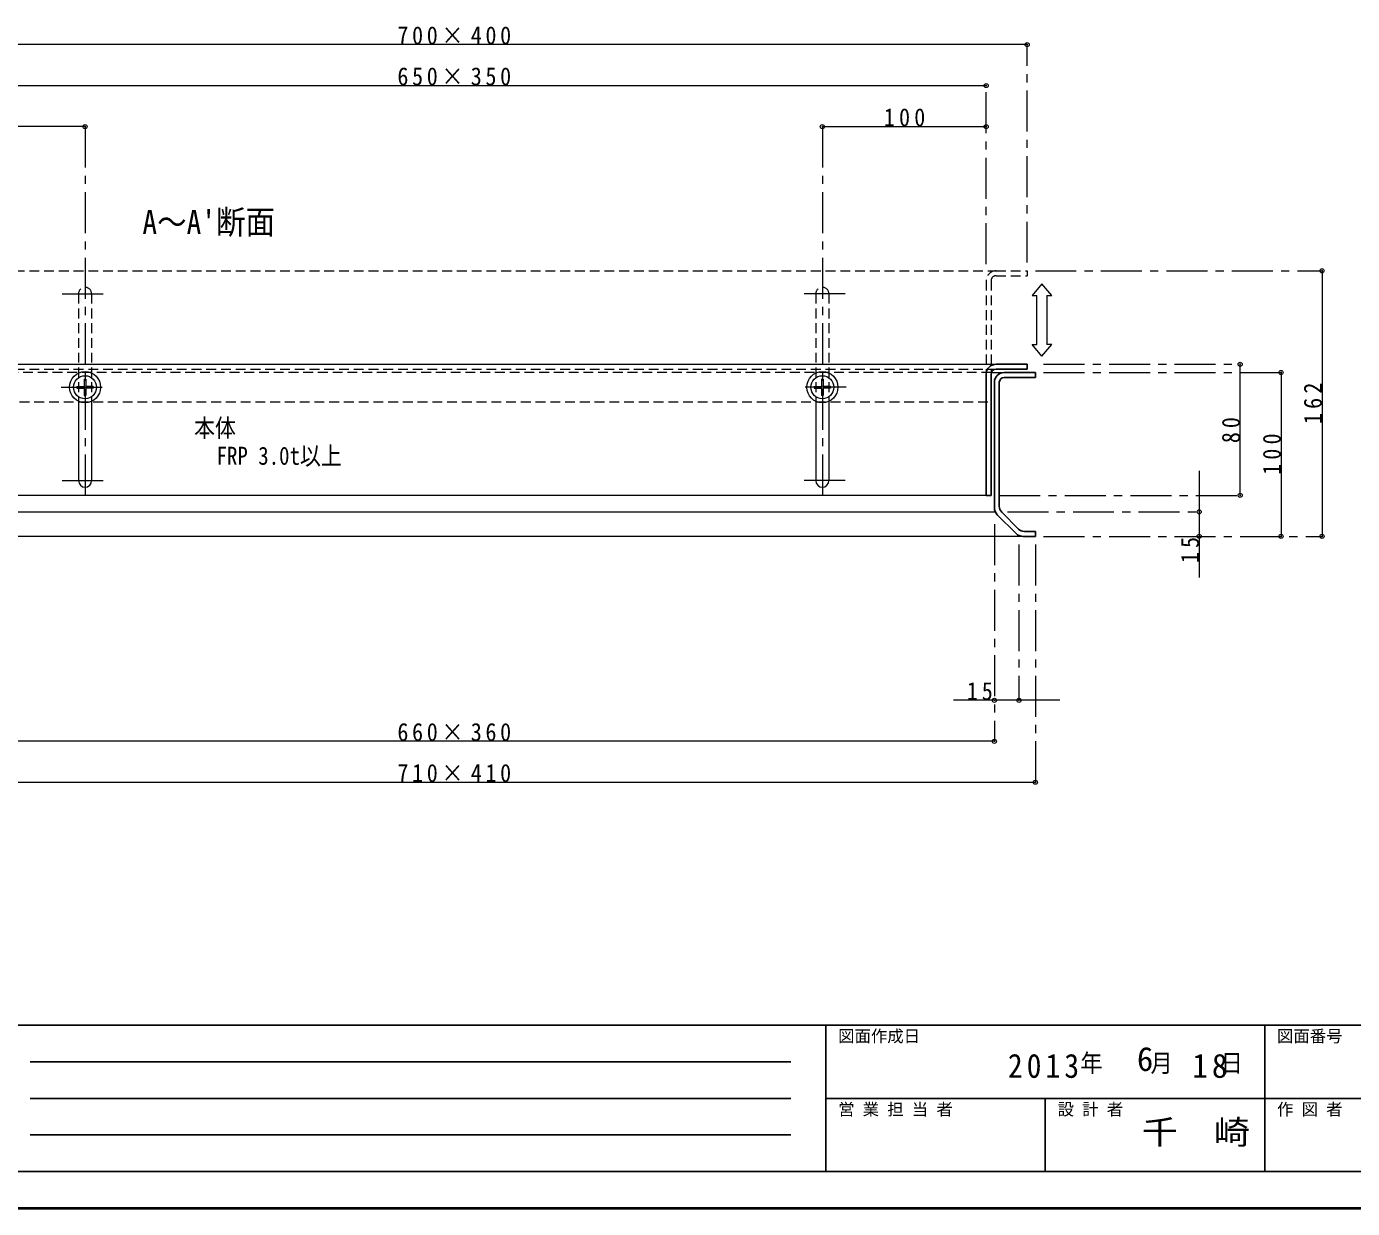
# Model space of a CAD drawing. Units: millimetres at full size, sheet at 1:5. Extents: x -1061 to 964, y -679 to 726.
# Drawn here: x -565 to 245, y -679 to 42 of the extents above; entities that cross this region are included whole.
import ezdxf
from ezdxf.enums import TextEntityAlignment as Align

# ---------------------------------------------------------------- set-up
doc = ezdxf.new("R2010")
doc.units = ezdxf.units.MM
doc.header["$LTSCALE"] = 5
doc.header["$PDMODE"] = 32
doc.header["$PDSIZE"] = 2.5
doc.linetypes.add('CHAIN1', pattern=[8, 5, -1, 1, -1])
doc.linetypes.add('DASHED1', pattern=[1.8, 1.2, -0.6])
doc.layers.add('0-0', color=7, linetype='Continuous', lineweight=18)
doc.styles.add('ＭＳ ゴシック', font='')
doc.styles.get('ＭＳ ゴシック').set_extended_font_data('MS Gothic')

msp = doc.modelspace()

# ---------------------------------------------------------------- linework, layer by layer
at = {"layer": '0-0', "color": 4, "lineweight": 9}
for p, q in [((46.099, 30.957), (-653.901, 30.957)), ((-628.901, 5.957), (21.099, 5.957)), ((-528.901, -19.043), (-628.901, -19.043)), ((-78.901, -19.043), (21.099, -19.043)), ((226.099, -107.043), (226.099, -269.043)), ((-634.901, -164.043), (27.099, -164.043)), ((176.099, -244.043), (176.099, -164.043)), ((201.099, -169.043), (201.099, -269.043)), ((151.099, -229.043), (151.099, -294.043)), ((21.099, -244.043), (-628.901, -244.043)), ((-634.44, -254.043), (26.638, -254.043)), ((66.099, -369.043), (1.099, -369.043)), ((26.099, -394.043), (-633.901, -394.043)), ((-658.901, -419.043), (51.099, -419.043))]:
    msp.add_line(p, q, dxfattribs=at)
at = {"layer": '0-0', "color": 4, "linetype": 'CHAIN1', "lineweight": 9}
for p, q in [((46.099, -102.043), (46.099, 30.957)), ((21.099, -103.043), (21.099, 5.957)), ((-528.901, -19.043), (-528.901, -249.043)), ((-78.901, -19.043), (-78.901, -249.043)), ((51.099, -107.043), (226.099, -107.043)), ((-542.901, -121.043), (-514.901, -121.043)), ((-64.901, -121.043), (-92.901, -121.043)), ((56.099, -164.043), (176.099, -164.043)), ((56.099, -169.043), (201.099, -169.043)), ((-543.401, -178.043), (-514.401, -178.043)), ((-64.401, -178.043), (-93.401, -178.043)), ((-542.901, -235.043), (-514.901, -235.043)), ((-64.901, -235.043), (-92.901, -235.043)), ((29.099, -244.043), (176.099, -244.043)), ((34.099, -254.043), (151.099, -254.043)), ((26.099, -261.558), (26.099, -394.043)), ((41.099, -274.043), (41.099, -369.043)), ((51.099, -274.043), (51.099, -419.043)), ((56.099, -269.043), (226.099, -269.043))]:
    msp.add_line(p, q, dxfattribs=at)
at = {"layer": '0-0', "color": 4, "linetype": 'DASHED1', "lineweight": 9}
for p, q in [((-634.901, -107.043), (27.099, -107.043)), ((-634.901, -167.043), (27.099, -167.043)), ((24.271, -169.043), (-632.072, -169.043)), ((-631.901, -187.043), (24.099, -187.043))]:
    msp.add_line(p, q, dxfattribs=at)
at = {"layer": '0-0', "linetype": 'DASHED1'}
for p, q in [((21.099, -113.043), (21.099, -170.043)), ((24.099, -113.043), (24.099, -170.043)), ((27.099, -110.043), (46.099, -110.043)), ((-532.901, -121.043), (-532.901, -186.66)), ((-524.901, -121.043), (-524.901, -186.66)), ((-82.901, -121.043), (-82.901, -186.66)), ((-74.901, -121.043), (-74.901, -186.66))]:
    msp.add_line(p, q, dxfattribs=at)
at = {"layer": '0-0'}
for p, q in [((52.099, -152.043), (52.099, -122.043)), ((58.099, -122.043), (61.099, -122.043)), ((58.099, -122.043), (58.099, -152.043)), ((55.099, -159.043), (61.099, -152.043)), ((61.099, -152.043), (58.099, -152.043)), ((24.271, -169.043), (32.099, -169.043)), ((-533.901, -177.543), (-533.901, -178.543)), ((-533.901, -177.543), (-529.401, -177.543)), ((-529.401, -173.043), (-529.401, -177.543)), ((-523.901, -177.543), (-528.401, -177.543)), ((-523.901, -177.543), (-523.901, -178.543)), ((-83.901, -177.543), (-83.901, -178.543)), ((-83.901, -177.543), (-79.401, -177.543)), ((-78.401, -173.043), (-78.401, -177.543)), ((-73.901, -177.543), (-78.401, -177.543)), ((-73.901, -177.543), (-73.901, -178.543)), ((-533.901, -178.543), (-529.401, -178.543)), ((-523.901, -178.543), (-528.401, -178.543)), ((-528.401, -178.543), (-528.401, -183.043)), ((-83.901, -178.543), (-79.401, -178.543)), ((-79.401, -178.543), (-79.401, -183.043)), ((-73.901, -178.543), (-78.401, -178.543)), ((-532.901, -186.66), (-532.901, -235.043)), ((-524.901, -186.66), (-524.901, -235.043)), ((-82.901, -186.66), (-82.901, -235.043)), ((-74.901, -186.66), (-74.901, -235.043)), ((43.585, -269.043), (-651.386, -269.043))]:
    msp.add_line(p, q, dxfattribs=at)
at = {"layer": '0-0', "color": 5, "lineweight": 25}
for p, q in [((27.099, -167.043), (46.099, -167.043)), ((32.099, -169.043), (51.099, -169.043)), ((51.099, -169.043), (51.099, -172.043)), ((21.099, -244.043), (21.099, -170.043)), ((24.099, -170.043), (24.099, -244.043)), ((26.099, -251.558), (26.099, -175.043)), ((29.099, -250.73), (29.099, -175.043)), ((32.099, -172.043), (51.099, -172.043)), ((21.099, -244.043), (24.099, -244.043)), ((27.857, -255.801), (39.342, -267.286)), ((40.878, -264.579), (30.564, -254.265)), ((44.413, -266.043), (51.099, -266.043)), ((51.099, -266.043), (51.099, -269.043)), ((51.099, -269.043), (43.585, -269.043))]:
    msp.add_line(p, q, dxfattribs=at)
at = {"layer": '0-0', "color": 6, "lineweight": 25}
for p, q in [((-1038.901, -567.258), (941.099, -567.258)), ((-76.758, -656.543), (-76.758, -567.258)), ((191.099, -567.258), (191.099, -656.543)), ((-562.472, -589.579), (-98.186, -589.579)), ((-98.186, -611.9), (-562.472, -611.9)), ((941.099, -611.9), (-76.758, -611.9)), ((57.171, -656.543), (57.171, -611.9)), ((-98.186, -634.222), (-562.472, -634.222)), ((941.099, -656.543), (-1038.901, -656.543))]:
    msp.add_line(p, q, dxfattribs=at)
at = {"layer": '0-0', "color": 1, "lineweight": 40}
msp.add_line((963.599, -679.043), (-1061.401, -679.043), dxfattribs=at)
at = {"layer": '0-0', "linetype": 'DASHED1'}
msp.add_lwpolyline([(27.099, -107.043), (46.099, -107.043), (46.099, -110.043)], dxfattribs=at)
at = {"layer": '0-0'}
for points in [[(61.099, -122.043), (55.099, -115.043), (49.099, -122.043), (52.099, -122.043)], [(55.099, -159.043), (49.099, -152.043), (52.099, -152.043)], [(-529.401, -173.043), (-528.401, -173.043), (-528.401, -177.543)], [(-78.401, -173.043), (-79.401, -173.043), (-79.401, -177.543)], [(-529.401, -178.543), (-529.401, -183.043), (-528.401, -183.043)], [(-78.401, -178.543), (-78.401, -183.043), (-79.401, -183.043)]]:
    msp.add_lwpolyline(points, dxfattribs=at)
at = {"layer": '0-0', "color": 5, "lineweight": 25}
msp.add_lwpolyline([(27.099, -164.043), (46.099, -164.043), (46.099, -167.043)], dxfattribs=at)
at = {"layer": '0-0', "color": 4, "lineweight": 9}
for centre in [(-528.901, -178.043), (-78.901, -178.043)]:
    msp.add_circle(centre, 9.5, dxfattribs=at)
at = {"layer": '0-0'}
for centre in [(-528.901, -178.043), (-78.901, -178.043)]:
    msp.add_circle(centre, 7, dxfattribs=at)
at = {"layer": '0-0', "linetype": 'DASHED1'}
for centre, radius, start in [((27.099, -113.043), 6, 90), ((27.099, -113.043), 3, 90), ((-528.901, -121.043), 4, 360), ((-78.901, -121.043), 4, 360)]:
    msp.add_arc(centre, radius, start, 180, dxfattribs=at)
at = {"layer": '0-0', "color": 5, "lineweight": 25}
for centre, radius, start, end in [((27.099, -170.043), 6, 90, 180), ((27.099, -170.043), 3, 90, 180), ((32.099, -175.043), 6, 90, 180), ((32.099, -175.043), 3, 90, 180), ((34.099, -250.73), 5, 180, 225), ((32.099, -251.558), 6, 180, 225), ((44.413, -261.043), 5, 225, 270), ((43.585, -263.043), 6, 225, 270)]:
    msp.add_arc(centre, radius, start, end, dxfattribs=at)
at = {"layer": '0-0'}
for centre in [(-528.901, -235.043), (-78.901, -235.043)]:
    msp.add_arc(centre, 4, 180, 0, dxfattribs=at)
at = {"layer": '0-0', "color": 4}
for p in [(46.099, 30.957), (21.099, 5.957), (-528.901, -19.043), (-78.901, -19.043), (21.099, -19.043), (226.099, -107.043), (176.099, -164.043), (201.099, -169.043), (176.099, -244.043), (151.099, -254.043), (151.099, -269.043), (201.099, -269.043), (226.099, -269.043), (26.099, -369.043), (41.099, -369.043), (26.099, -394.043), (51.099, -419.043)]:
    msp.add_point(p, dxfattribs=at)

# ---------------------------------------------------------------- texts
at = {"layer": '0-0', "style": 'ＭＳ ゴシック'}
for s, height, width, p in [("A～A'断面", 14.66, 0.9, (-493.901, -89.043)), ('本体', 11, 0.85, (-462.355, -211.676)), ('FRP 3.0t以上', 11, 0.85, (-448.645, -228.65)), ('千\u3000崎', 14.66, 1.1, (116.099, -644.222))]:
    msp.add_text(s, height=height, dxfattribs=dict(at, width=width)).set_placement(p, align=Align.BOTTOM_LEFT)
for s, height, p in [('図面作成日', 7.331, (-69.258, -579.758)), ('図面番号', 7.331, (198.599, -579.758)), ('6', 14.66, (113.099, -599.579)), ('営 業 担 当 者', 7.331, (-69.258, -624.4)), ('設 計 者', 7.331, (64.671, -624.4)), ('作 図 者', 7.331, (198.599, -624.4))]:
    msp.add_text(s, height=height, dxfattribs=at).set_placement(p, align=Align.BOTTOM_LEFT)
at = {"layer": '0-0', "attachment_point": 7, "style": 'ＭＳ ゴシック'}
for s, insert, char_height in [('\\T1.33;\\W0.9;700×400', (-338.276, 30.957), 11), ('\\T1.33;\\W0.9;650×350', (-338.276, 5.957), 11), ('\\T1.38;\\W0.9;100', (-41.401, -19.043), 11), ('\\T1.36;\\W0.9;15', (9.224, -369.043), 11), ('\\T1.33;\\W0.9;660×360', (-338.276, -394.043), 11), ('\\T1.33;\\W0.9;710×410', (-338.276, -419.043), 11), ('\\T1.28;\\W0.9;2013', (34.349, -599.579), 14.66), ('\\T1.27;\\W0.9;年\\~\\~\\~月\\~\\~\\~日', (78.599, -597.079), 11), ('\\T1.27;\\W0.95;18', (146.849, -599.579), 14.66)]:
    msp.add_mtext(s, dxfattribs=dict(at, insert=insert, char_height=char_height))
at = {"layer": '0-0', "char_height": 11, "attachment_point": 7, "rotation": 90, "style": 'ＭＳ ゴシック'}
for s, insert in [('\\T1.38;\\W0.9;162', (226.099, -200.543)), ('\\T1.36;\\W0.9;80', (176.099, -212.168)), ('\\T1.38;\\W0.9;100', (201.099, -231.543)), ('\\T1.36;\\W0.9;15', (151.099, -285.293))]:
    msp.add_mtext(s, dxfattribs=dict(at, insert=insert))

doc.saveas('drawing.dxf')
